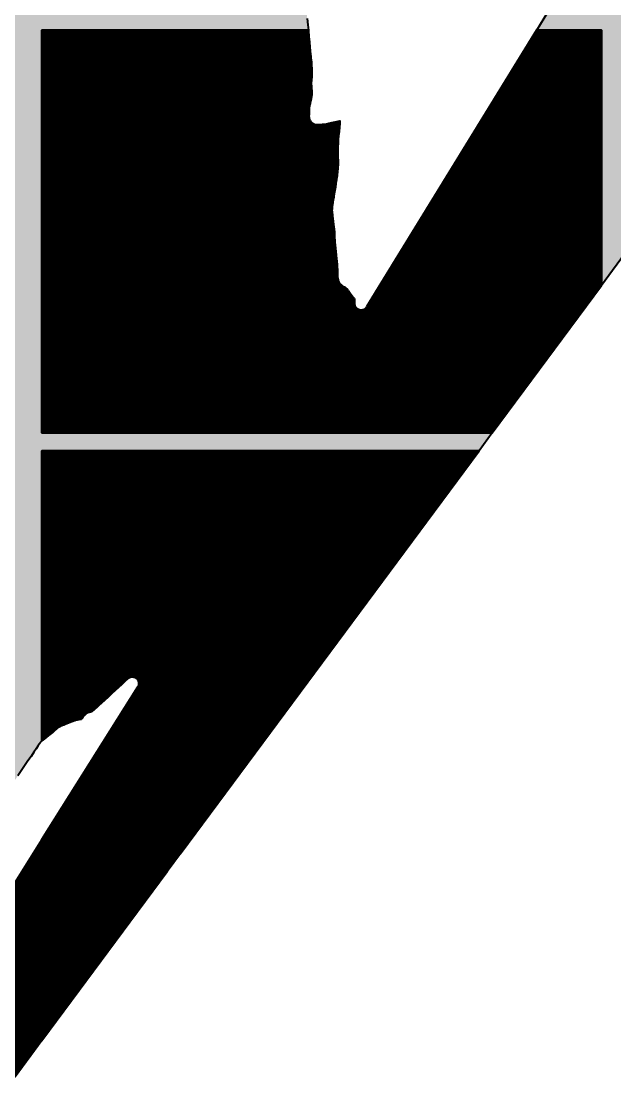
# Model space of a CAD drawing. Header units: metres. Extents: x 729569 to 733474, y 1423763 to 1426173.
# Drawn here: x 731656 to 731921.3, y 1424415.1 to 1424886.8 of the extents above; entities that cross this region are included whole.
import ezdxf

# ---------------------------------------------------------------- set-up
doc = ezdxf.new("R2010")
doc.units = ezdxf.units.M
for name, color, linetype in [('GREEN_AREA', 7, 'Continuous'), ('PARCEL_BORDER', 7, 'Continuous'), ('PARCEL_L', 7, 'Continuous'), ('PARCEL_S', 7, 'Continuous'), ('ROADS_MAIN', 7, 'Continuous')]:
    doc.layers.add(name, color=color, linetype=linetype)

msp = doc.modelspace()

# ---------------------------------------------------------------- hatches: boundary and pattern name
at = {"layer": 'GREEN_AREA', "true_color": 0x96c896}
h = msp.add_hatch(dxfattribs=at)
h.set_pattern_fill('SOLID')
h.paths.add_polyline_path([(731796.92, 1424816.12), (731796.8, 1424815.27), (731796.63, 1424814.14), (731796.42, 1424812.82), (731796.19, 1424811.36), (731795.94, 1424809.85), (731795.7, 1424808.37), (731795.48, 1424806.98), (731795.28, 1424805.75), (731795.12, 1424804.77), (731795.12, 1424804.76), (731795.01, 1424804.09), (731795, 1424804.06), (731794.96, 1424803.78), (731794.93, 1424803.46), (731794.92, 1424803.25), (731794.92, 1424803.07), (731794.93, 1424802.91), (731794.93, 1424802.8), (731794.92, 1424802.67), (731794.91, 1424802.47), (731794.91, 1424802.3), (731794.91, 1424802.06), (731794.93, 1424801.74), (731794.96, 1424801.43), (731794.97, 1424801.39), (731795.05, 1424800.71), (731795.06, 1424800.7), (731795.18, 1424799.73), (731795.33, 1424798.57), (731795.49, 1424797.32), (731795.65, 1424796.07), (731795.79, 1424794.94), (731795.89, 1424794.01), (731795.95, 1424793.41), (731795.99, 1424792.82), (731796.01, 1424792.28), (731796.01, 1424791.74), (731796.02, 1424791.18), (731796.02, 1424791.14), (731796.04, 1424790.53), (731796.04, 1424790.45), (731796.07, 1424789.76), (731796.08, 1424789.68), (731796.13, 1424789.07), (731796.13, 1424789.04), (731796.21, 1424788.08), (731796.21, 1424788.07), (731796.33, 1424786.85), (731796.33, 1424786.84), (731796.46, 1424785.42), (731796.61, 1424783.88), (731796.76, 1424782.31), (731796.9, 1424780.77), (731797.04, 1424779.36), (731797.15, 1424778.14), (731797.23, 1424777.2), (731797.27, 1424776.65), (731797.3, 1424775.96), (731797.32, 1424775.26), (731797.34, 1424774.56), (731797.35, 1424773.93), (731797.35, 1424773.89), (731797.36, 1424773.36), (731797.37, 1424773.24), (731797.39, 1424772.85), (731797.4, 1424772.78), (731797.44, 1424772.33), (731797.44, 1424772.3), (731797.48, 1424771.9), (731797.53, 1424771.62), (731797.6, 1424771.25), (731797.67, 1424770.96), (731797.77, 1424770.69), (731797.91, 1424770.36), (731798.03, 1424770.11), (731798.17, 1424769.86), (731798.34, 1424769.63), (731798.57, 1424769.35), (731798.77, 1424769.13), (731798.98, 1424768.93), (731799.27, 1424768.69), (731799.52, 1424768.5), (731799.78, 1424768.32), (731799.88, 1424768.26), (731800.05, 1424768.15), (731800.29, 1424768.02), (731800.45, 1424767.94), (731800.48, 1424767.93), (731800.73, 1424767.76), (731801.06, 1424767.52), (731801.38, 1424767.26), (731801.63, 1424767.04), (731801.8, 1424766.85), (731801.95, 1424766.67), (731802.12, 1424766.42), (731802.35, 1424766.08), (731802.38, 1424766.05), (731802.67, 1424765.64), (731802.73, 1424765.56), (731803.03, 1424765.15), (731803.05, 1424765.13), (731803.46, 1424764.59), (731803.92, 1424763.99), (731804.38, 1424763.38), (731804.76, 1424762.83), (731804.99, 1424762.45), (731805.01, 1424762.41), (731805.02, 1424762.34), (731805.04, 1424762.11), (731805.03, 1424761.72), (731805, 1424761.27), (731804.99, 1424761.16), (731804.98, 1424760.77), (731804.99, 1424760.48), (731805.03, 1424760.19), (731805.09, 1424759.9), (731805.18, 1424759.63), (731805.29, 1424759.36), (731805.43, 1424759.11), (731805.6, 1424758.87), (731805.79, 1424758.64), (731805.99, 1424758.44), (731806.22, 1424758.26), (731806.46, 1424758.1), (731806.72, 1424757.97), (731806.99, 1424757.86), (731807.27, 1424757.77), (731807.56, 1424757.72), (731807.85, 1424757.69), (731808.14, 1424757.69), (731808.43, 1424757.72), (731808.71, 1424757.78), (731808.99, 1424757.86), (731809.26, 1424757.97), (731809.51, 1424758.11), (731809.76, 1424758.27), (731809.98, 1424758.45), (731810.19, 1424758.65), (731810.38, 1424758.88), (731810.54, 1424759.12), (731886.5, 1424882.84), (731915.32, 1424882.84), (731915.32, 1424768.69), (731866.53, 1424702.84), (731865.32, 1424702.84), (731865.32, 1424742.84), (731865.32, 1424782.84), (731825.32, 1424782.84), (731825.32, 1424742.84), (731785.32, 1424742.84), (731785.32, 1424702.84), (731754.76, 1424702.84), (731754.76, 1424792.28), (731754.76, 1424881.72), (731665.32, 1424881.72), (731665.32, 1424882.84), (731784.34, 1424882.84), (731784.36, 1424882.55), (731784.61, 1424879.94), (731784.84, 1424877.5), (731785.05, 1424875.32), (731785.22, 1424873.47), (731785.36, 1424872.03), (731785.45, 1424871.1), (731785.47, 1424870.88), (731785.45, 1424870.81), (731785.43, 1424870.52), (731785.44, 1424870.22), (731785.47, 1424869.93), (731785.54, 1424869.64), (731785.63, 1424869.36), (731785.65, 1424869.32), (731785.65, 1424869.26), (731785.7, 1424868.6), (731785.76, 1424867.78), (731785.82, 1424866.87), (731785.87, 1424865.92), (731785.9, 1424865.01), (731785.92, 1424864.19), (731785.91, 1424863.37), (731785.88, 1424862.59), (731785.83, 1424861.83), (731785.77, 1424861.08), (731785.77, 1424861.07), (731785.71, 1424860.32), (731785.71, 1424860.26), (731785.67, 1424859.52), (731785.67, 1424859.42), (731785.66, 1424858.67), (731785.66, 1424858.53), (731785.68, 1424857.82), (731785.68, 1424857.68), (731785.73, 1424857.05), (731785.74, 1424856.96), (731785.8, 1424856.38), (731785.8, 1424856.37), (731785.86, 1424855.84), (731785.9, 1424855.37), (731785.91, 1424854.91), (731785.9, 1424854.41), (731785.84, 1424853.84), (731785.71, 1424853.02), (731785.53, 1424852.05), (731785.32, 1424851.04), (731785.11, 1424850.05), (731784.93, 1424849.17), (731784.92, 1424849.14), (731784.79, 1424848.46), (731784.77, 1424848.34), (731784.7, 1424847.92), (731784.67, 1424847.57), (731784.65, 1424847.05), (731784.65, 1424846.86), (731784.66, 1424846.36), (731784.67, 1424846.27), (731784.69, 1424845.87), (731784.7, 1424845.73), (731784.7, 1424845.69), (731784.69, 1424845.55), (731784.68, 1424845.42), (731784.68, 1424845.34), (731784.67, 1424845.16), (731784.67, 1424845.14), (731784.63, 1424844.69), (731784.62, 1424844.28), (731784.65, 1424843.81), (731784.68, 1424843.53), (731784.73, 1424843.25), (731784.82, 1424842.98), (731784.92, 1424842.72), (731785.09, 1424842.37), (731785.23, 1424842.1), (731785.39, 1424841.85), (731785.58, 1424841.62), (731785.79, 1424841.4), (731786.03, 1424841.21), (731786.28, 1424841.05), (731786.54, 1424840.91), (731786.84, 1424840.77), (731787.14, 1424840.65), (731787.46, 1424840.56), (731787.78, 1424840.51), (731788.24, 1424840.45), (731788.63, 1424840.44), (731789.2, 1424840.45), (731789.37, 1424840.46), (731789.99, 1424840.51), (731790.04, 1424840.51), (731790.66, 1424840.57), (731790.83, 1424840.59), (731791.35, 1424840.67), (731791.46, 1424840.68), (731792.34, 1424840.85), (731792.38, 1424840.86), (731793.53, 1424841.09), (731793.55, 1424841.09), (731794.87, 1424841.36), (731794.89, 1424841.37), (731796.29, 1424841.66), (731796.29, 1424841.67), (731797.67, 1424841.96), (731797.68, 1424841.96), (731798.46, 1424842.13), (731798.36, 1424841.08), (731798.36, 1424841.08), (731798.21, 1424839.36), (731798.21, 1424839.35), (731798.05, 1424837.51), (731798.04, 1424837.51), (731797.89, 1424835.65), (731797.89, 1424835.64), (731797.74, 1424833.85), (731797.74, 1424833.84), (731797.62, 1424832.22), (731797.62, 1424832.19), (731797.53, 1424830.84), (731797.52, 1424830.78), (731797.47, 1424829.77), (731797.47, 1424829.67), (731797.46, 1424828.62), (731797.46, 1424828.53), (731797.47, 1424827.57), (731797.47, 1424827.5), (731797.51, 1424826.59), (731797.51, 1424826.55), (731797.56, 1424825.69), (731797.6, 1424824.86), (731797.63, 1424824.06), (731797.64, 1424823.25), (731797.62, 1424822.4), (731797.57, 1424821.54), (731797.51, 1424820.76), (731797.44, 1424820.05), (731797.36, 1424819.35), (731797.27, 1424818.64), (731797.16, 1424817.88), (731797.04, 1424817.05), (731797.04, 1424817.04), (731796.92, 1424816.12)])
h.paths.add_polyline_path([(731905.32, 1424782.84), (731905.32, 1424822.84), (731865.32, 1424822.84), (731865.32, 1424782.84), (731905.32, 1424782.84)])
h = msp.add_hatch(dxfattribs=at)
h.set_pattern_fill('SOLID')
h.paths.add_polyline_path([(731684.44, 1424576.91), (731684.24, 1424576.72), (731684.07, 1424576.51), (731683.76, 1424576.09), (731683.68, 1424575.98), (731683.38, 1424575.53), (731683.13, 1424575.18), (731682.98, 1424575.02), (731682.93, 1424574.98), (731682.89, 1424574.96), (731682.72, 1424574.91), (731682.34, 1424574.84), (731681.77, 1424574.76), (731681.67, 1424574.75), (731681.01, 1424574.63), (731680.75, 1424574.58), (731680.05, 1424574.39), (731679.82, 1424574.32), (731679.14, 1424574.08), (731679.07, 1424574.05), (731678.18, 1424573.71), (731678.14, 1424573.7), (731677.12, 1424573.29), (731677.1, 1424573.28), (731676.04, 1424572.85), (731676.02, 1424572.84), (731675.02, 1424572.42), (731675, 1424572.41), (731674.13, 1424572.04), (731674.1, 1424572.03), (731673.46, 1424571.75), (731673.37, 1424571.7), (731673.05, 1424571.55), (731672.69, 1424571.34), (731672.46, 1424571.19), (731672.22, 1424571.01), (731672.03, 1424570.86), (731671.91, 1424570.75), (731671.74, 1424570.59), (731671.54, 1424570.42), (731671.3, 1424570.2), (731671.27, 1424570.17), (731670.95, 1424569.87), (731670.58, 1424569.52), (731670.19, 1424569.17), (731669.8, 1424568.83), (731669.43, 1424568.53), (731668.83, 1424568.04), (731668.08, 1424567.44), (731667.27, 1424566.8), (731666.49, 1424566.18), (731666.49, 1424566.17), (731665.82, 1424565.64), (731665.8, 1424565.63), (731665.32, 1424565.24), (731665.32, 1424565.24), (731665.32, 1424594.84), (731705.32, 1424594.84), (731745.32, 1424594.84), (731785.32, 1424594.84), (731785.32, 1424634.84), (731785.32, 1424674.84), (731745.32, 1424674.84), (731705.32, 1424674.84), (731665.32, 1424674.84), (731665.32, 1424694.84), (731860.6, 1424694.84), (731727.24, 1424514.84), (731665.32, 1424514.84), (731665.32, 1424521.02), (731708.19, 1424589.22), (731708.34, 1424589.48), (731708.46, 1424589.75), (731708.55, 1424590.03), (731708.61, 1424590.32), (731708.65, 1424590.62), (731708.65, 1424590.92), (731708.63, 1424591.21), (731708.57, 1424591.51), (731708.49, 1424591.79), (731708.38, 1424592.07), (731708.24, 1424592.33), (731708.08, 1424592.58), (731707.89, 1424592.81), (731707.68, 1424593.02), (731707.46, 1424593.21), (731707.21, 1424593.38), (731706.95, 1424593.52), (731706.67, 1424593.64), (731706.39, 1424593.72), (731706.1, 1424593.78), (731705.8, 1424593.81), (731705.5, 1424593.81), (731705.21, 1424593.78), (731704.92, 1424593.72), (731704.63, 1424593.64), (731704.36, 1424593.52), (731704.1, 1424593.38), (731703.85, 1424593.21), (731703.62, 1424593.02), (731703.52, 1424592.93), (731703.28, 1424592.71), (731702.82, 1424592.28), (731702.04, 1424591.57), (731700.86, 1424590.47), (731699.49, 1424589.21), (731697.99, 1424587.82), (731696.42, 1424586.38), (731694.85, 1424584.93), (731693.33, 1424583.53), (731691.92, 1424582.23), (731690.68, 1424581.1), (731689.68, 1424580.18), (731688.98, 1424579.55), (731688.67, 1424579.28), (731688.29, 1424578.97), (731687.95, 1424578.69), (731687.68, 1424578.49), (731687.48, 1424578.36), (731687.38, 1424578.3), (731687.31, 1424578.29), (731687.01, 1424578.24), (731686.74, 1424578.18), (731686.38, 1424578.08), (731686.09, 1424577.99), (731685.82, 1424577.87), (731685.45, 1424577.69), (731685.2, 1424577.55), (731684.96, 1424577.38), (731684.74, 1424577.2), (731684.44, 1424576.91)])
h = msp.add_hatch(dxfattribs=at)
h.set_pattern_fill('SOLID')
h.paths.add_polyline_path([(731665.32, 1424431.26), (731665.32, 1424506.84), (731721.31, 1424506.84), (731665.32, 1424431.26)])
at = {"layer": 'PARCEL_L', "true_color": 0xffffc8}
h = msp.add_hatch(dxfattribs=at)
h.set_pattern_fill('SOLID')
h.paths.add_polyline_path([(731754.76, 1424792.28), (731754.76, 1424881.72), (731665.32, 1424881.72), (731665.32, 1424792.28), (731754.76, 1424792.28)])
h = msp.add_hatch(dxfattribs=at)
h.set_pattern_fill('SOLID')
h.paths.add_polyline_path([(731754.76, 1424702.84), (731754.76, 1424792.28), (731665.32, 1424792.28), (731665.32, 1424702.84), (731754.76, 1424702.84)])
at = {"layer": 'PARCEL_S', "true_color": 0xffc8c8}
h = msp.add_hatch(dxfattribs=at)
h.set_pattern_fill('SOLID')
h.paths.add_polyline_path([(731905.32, 1424782.84), (731905.32, 1424822.84), (731865.32, 1424822.84), (731865.32, 1424782.84), (731905.32, 1424782.84)])
h = msp.add_hatch(dxfattribs=at)
h.set_pattern_fill('SOLID')
h.paths.add_polyline_path([(731865.32, 1424742.84), (731865.32, 1424782.84), (731825.32, 1424782.84), (731825.32, 1424742.84), (731865.32, 1424742.84)])
h = msp.add_hatch(dxfattribs=at)
h.set_pattern_fill('SOLID')
h.paths.add_polyline_path([(731825.32, 1424702.84), (731825.32, 1424742.84), (731785.32, 1424742.84), (731785.32, 1424702.84), (731825.32, 1424702.84)])
h = msp.add_hatch(dxfattribs=at)
h.set_pattern_fill('SOLID')
h.paths.add_polyline_path([(731865.32, 1424702.84), (731865.32, 1424742.84), (731825.32, 1424742.84), (731825.32, 1424702.84), (731865.32, 1424702.84)])
h = msp.add_hatch(dxfattribs=at)
h.set_pattern_fill('SOLID')
h.paths.add_polyline_path([(731705.32, 1424634.84), (731705.32, 1424674.84), (731665.32, 1424674.84), (731665.32, 1424634.84), (731705.32, 1424634.84)])
h = msp.add_hatch(dxfattribs=at)
h.set_pattern_fill('SOLID')
h.paths.add_polyline_path([(731745.32, 1424634.84), (731745.32, 1424674.84), (731705.32, 1424674.84), (731705.32, 1424634.84), (731745.32, 1424634.84)])
h = msp.add_hatch(dxfattribs=at)
h.set_pattern_fill('SOLID')
h.paths.add_polyline_path([(731785.32, 1424634.84), (731785.32, 1424674.84), (731745.32, 1424674.84), (731745.32, 1424634.84), (731785.32, 1424634.84)])
h = msp.add_hatch(dxfattribs=at)
h.set_pattern_fill('SOLID')
h.paths.add_polyline_path([(731705.32, 1424594.84), (731705.32, 1424634.84), (731665.32, 1424634.84), (731665.32, 1424594.84), (731705.32, 1424594.84)])
h = msp.add_hatch(dxfattribs=at)
h.set_pattern_fill('SOLID')
h.paths.add_polyline_path([(731745.32, 1424594.84), (731745.32, 1424634.84), (731705.32, 1424634.84), (731705.32, 1424594.84), (731745.32, 1424594.84)])
h = msp.add_hatch(dxfattribs=at)
h.set_pattern_fill('SOLID')
h.paths.add_polyline_path([(731785.32, 1424594.84), (731785.32, 1424634.84), (731745.32, 1424634.84), (731745.32, 1424594.84), (731785.32, 1424594.84)])
at = {"layer": 'ROADS_MAIN', "true_color": 0x999999}
h = msp.add_hatch(dxfattribs=at)
h.set_pattern_fill('SOLID')
h.paths.add_polyline_path([(731162.77, 1425030.65), (731161.6, 1425043.29), (731222.91, 1425070.84), (731159.06, 1425070.84), (731158.8, 1425073.69), (731159.32, 1425078.84), (731240.71, 1425078.84), (731391.32, 1425146.52), (731391.32, 1425258.84), (731177.48, 1425258.84), (731178.29, 1425266.84), (731391.32, 1425266.84), (731391.32, 1425446.84), (731202.5, 1425446.84), (731203.59, 1425454.84), (731391.32, 1425454.84), (731391.32, 1425634.84), (731249.24, 1425634.84), (731251.87, 1425642.84), (731391.32, 1425642.84), (731391.32, 1425671.54), (731391.48, 1425671.52), (731391.76, 1425671.48), (731391.82, 1425671.46), (731392, 1425671.24), (731392.43, 1425670.62), (731392.45, 1425670.59), (731392.99, 1425669.85), (731393.13, 1425669.67), (731393.72, 1425668.96), (731394.03, 1425668.65), (731394.71, 1425668.04), (731394.98, 1425667.83), (731395.28, 1425667.64), (731396.06, 1425667.23), (731396.38, 1425667.08), (731396.71, 1425666.97), (731397.44, 1425666.77), (731397.69, 1425666.72), (731397.95, 1425666.69), (731398.67, 1425666.62), (731399.1, 1425666.62), (731399.83, 1425666.66), (731400.14, 1425666.69), (731400.89, 1425666.81), (731401.08, 1425666.84), (731401.86, 1425667.02), (731401.94, 1425667.04), (731402.74, 1425667.24), (731403.32, 1425667.38), (731403.32, 1425642.84), (731498.65, 1425642.84), (731498.65, 1425642.82), (731498.73, 1425642.32), (731498.85, 1425641.84), (731499.02, 1425641.36), (731499.23, 1425640.91), (731499.49, 1425640.48), (731499.8, 1425640.08), (731500.14, 1425639.71), (731500.51, 1425639.38), (731500.92, 1425639.09), (731507.51, 1425634.84), (731403.32, 1425634.84), (731403.32, 1425454.84), (731653.32, 1425454.84), (731653.32, 1425540.98), (731653.42, 1425540.95), (731653.91, 1425540.83), (731654.41, 1425540.77), (731654.91, 1425540.76), (731665.32, 1425541.07), (731665.32, 1425454.84), (731779.89, 1425454.84), (731787.48, 1425446.84), (731665.32, 1425446.84), (731665.32, 1425269.66), (731883.06, 1425367.51), (731894.12, 1425359.63), (731894.38, 1425359.44), (731688.32, 1425266.84), (731877.45, 1425266.84), (731877.45, 1425266.84), (731877.45, 1425266.77), (731877.48, 1425266.35), (731877.51, 1425266.15), (731877.57, 1425265.88), (731877.68, 1425265.44), (731877.72, 1425265.29), (731877.98, 1425264.48), (731878.01, 1425264.39), (731878.46, 1425263.08), (731878.48, 1425263.03), (731879.04, 1425261.51), (731879.05, 1425261.48), (731879.66, 1425259.87), (731879.67, 1425259.84), (731880.07, 1425258.84), (731670.52, 1425258.84), (731665.32, 1425256.5), (731665.32, 1425078.84), (731915.32, 1425078.84), (731915.32, 1425258.84), (731890.16, 1425258.84), (731890.43, 1425259.62), (731890.43, 1425259.62), (731890.76, 1425260.6), (731890.77, 1425260.6), (731891.02, 1425261.35), (731891.02, 1425261.36), (731891.15, 1425261.74), (731891.28, 1425262.1), (731891.41, 1425262.47), (731891.44, 1425262.56), (731891.53, 1425262.85), (731891.6, 1425263.1), (731891.64, 1425263.35), (731891.67, 1425263.51), (731891.69, 1425263.81), (731891.69, 1425264.1), (731891.66, 1425264.4), (731891.59, 1425264.69), (731891.5, 1425264.97), (731891.39, 1425265.24), (731891.24, 1425265.5), (731891.08, 1425265.74), (731890.88, 1425265.97), (731890.81, 1425266.04), (731890.79, 1425266.07), (731890.61, 1425266.31), (731890.41, 1425266.53), (731890.28, 1425266.67), (731890.1, 1425266.83), (731890.09, 1425266.84), (731915.32, 1425266.84), (731915.32, 1425344.51), (731927.32, 1425335.96), (731927.32, 1425266.84), (732011.07, 1425266.84), (732011.1, 1425266.81), (732019.67, 1425258.84), (731927.32, 1425258.84), (731927.32, 1425078.84), (732077.84, 1425078.84), (732077.96, 1425078.66), (732077.98, 1425078.63), (732078.53, 1425077.89), (732078.58, 1425077.82), (732078.97, 1425077.33), (732079.11, 1425077.16), (732079.56, 1425076.66), (732079.67, 1425076.55), (732080.12, 1425076.1), (732080.17, 1425076.05), (732080.58, 1425075.66), (732080.89, 1425075.36), (732081.1, 1425075.12), (732081.3, 1425074.89), (732081.47, 1425074.68), (732081.57, 1425074.54), (732081.66, 1425074.4), (732081.74, 1425074.25), (732081.81, 1425074.08), (732082.01, 1425073.54), (732082.3, 1425072.74), (732082.63, 1425071.75), (732082.94, 1425070.84), (731927.32, 1425070.84), (731927.32, 1425011.38), (731927.27, 1425011.37), (731926.99, 1425011.28), (731926.72, 1425011.16), (731926.46, 1425011.02), (731926.22, 1425010.85), (731926, 1425010.66), (731925.8, 1425010.45), (731925.61, 1425010.22), (731925.45, 1425009.98), (731925.32, 1425009.72), (731925.21, 1425009.45), (731925.13, 1425009.16), (731925.07, 1425008.88), (731925.05, 1425008.58), (731922.51, 1424943.38), (731922.51, 1424943.08), (731922.54, 1424942.79), (731922.6, 1424942.5), (731922.69, 1424942.21), (731922.81, 1424941.94), (731922.96, 1424941.68), (731923.13, 1424941.44), (731923.32, 1424941.21), (731923.53, 1424941), (731923.77, 1424940.82), (731924.02, 1424940.66), (731924.28, 1424940.52), (731924.56, 1424940.42), (731924.85, 1424940.34), (731925.14, 1424940.29), (731925.44, 1424940.27), (731925.73, 1424940.27), (731926.03, 1424940.31), (731926.32, 1424940.38), (731926.6, 1424940.47), (731926.87, 1424940.59), (731927.13, 1424940.74), (731927.32, 1424940.88), (731927.32, 1424890.84), (732005.82, 1424890.84), (731999.89, 1424882.84), (731927.32, 1424882.84), (731927.32, 1424784.89), (731915.32, 1424768.69), (731915.32, 1424882.84), (731886.5, 1424882.84), (731891.41, 1424890.84), (731915.32, 1424890.84), (731915.32, 1425070.84), (731665.32, 1425070.84), (731665.32, 1424890.84), (731783.57, 1424890.84), (731783.59, 1424890.59), (731783.85, 1424887.96), (731784.11, 1424885.25), (731784.34, 1424882.84), (731665.32, 1424882.84), (731665.32, 1424702.84), (731866.53, 1424702.84), (731860.6, 1424694.84), (731665.32, 1424694.84), (731665.32, 1424565.24), (731665.26, 1424565.19), (731665.05, 1424565.01), (731664.8, 1424564.77), (731664.57, 1424564.49), (731664.48, 1424564.36), (731664.26, 1424564.01), (731664.21, 1424563.92), (731664.2, 1424563.91), (731664.07, 1424563.7), (731663.53, 1424562.91), (731662.72, 1424561.7), (731661.66, 1424560.14), (731660.42, 1424558.3), (731659.03, 1424556.25), (731657.56, 1424554.06), (731656.03, 1424551.8), (731654.51, 1424549.55), (731653.32, 1424547.79), (731653.32, 1424694.84), (731535.69, 1424694.84), (731535.58, 1424695.06), (731535.44, 1424695.31), (731535.39, 1424695.38), (731535.21, 1424695.63), (731535.01, 1424695.86), (731534.78, 1424696.07), (731534.54, 1424696.25), (731534.28, 1424696.41), (731534.25, 1424696.42), (731533.97, 1424696.55), (731533.68, 1424696.65), (731533.38, 1424696.72), (731533.07, 1424696.76), (731532.77, 1424696.77), (731532.46, 1424696.75), (731532.44, 1424696.75), (731532.15, 1424696.69), (731531.86, 1424696.62), (731531.59, 1424696.51), (731531.33, 1424696.38), (731531.08, 1424696.22), (731530.99, 1424696.16), (731530.75, 1424695.97), (731530.53, 1424695.76), (731530.34, 1424695.55), (731530.17, 1424695.35), (731529.8, 1424694.88), (731529.77, 1424694.84), (731403.32, 1424694.84), (731403.32, 1424672.57), (731402.57, 1424672.94), (731401.83, 1424673.3), (731401.34, 1424673.54), (731400.83, 1424673.79), (731400.82, 1424673.8), (731400.31, 1424674.05), (731400.3, 1424674.05), (731400.16, 1424674.22), (731399.95, 1424674.43), (731399.72, 1424674.62), (731399.48, 1424674.78), (731399.21, 1424674.92), (731398.94, 1424675.03), (731398.75, 1424675.1), (731398.52, 1424675.17), (731398.06, 1424675.29), (731398.02, 1424675.3), (731397.36, 1424675.47), (731397.35, 1424675.47), (731396.55, 1424675.67), (731395.68, 1424675.89), (731394.82, 1424676.12), (731394.02, 1424676.35), (731393.24, 1424676.59), (731392.39, 1424676.87), (731391.55, 1424677.16), (731391.32, 1424677.23), (731391.32, 1424694.84), (731376.22, 1424694.84), (731376.31, 1424695.24), (731376.33, 1424695.38), (731376.46, 1424696.17), (731376.49, 1424696.45), (731376.56, 1424697.35), (731376.56, 1424697.58), (731376.56, 1424698.5), (731376.55, 1424698.65), (731376.5, 1424699.56), (731376.49, 1424699.66), (731376.42, 1424700.49), (731376.42, 1424700.54), (731376.34, 1424701.26), (731376.3, 1424701.68), (731376.35, 1424701.84), (731376.41, 1424702.08), (731376.49, 1424702.43), (731376.54, 1424702.71), (731376.55, 1424702.84), (731391.32, 1424702.84), (731391.32, 1424743.28), (731403.32, 1424742.02), (731403.32, 1424702.84), (731541.65, 1424702.84), (731541.75, 1424701.98), (731541.78, 1424701.76), (731541.94, 1424700.86), (731542.03, 1424700.5), (731542.17, 1424700.05), (731542.28, 1424699.76), (731542.42, 1424699.48), (731542.53, 1424699.3), (731542.67, 1424699.07), (731542.84, 1424698.85), (731543.02, 1424698.65), (731543.07, 1424698.6), (731543.28, 1424698.41), (731543.51, 1424698.24), (731543.62, 1424698.17), (731543.98, 1424697.96), (731544.22, 1424697.84), (731544.5, 1424697.72), (731544.8, 1424697.63), (731545.2, 1424697.53), (731545.53, 1424697.47), (731545.86, 1424697.44), (731546.47, 1424697.42), (731546.76, 1424697.43), (731547.06, 1424697.47), (731547.92, 1424697.62), (731548.34, 1424697.72), (731549.29, 1424698.03), (731549.56, 1424698.13), (731550.55, 1424698.56), (731550.74, 1424698.65), (731551.75, 1424699.17), (731551.9, 1424699.26), (731552.88, 1424699.84), (731553, 1424699.92), (731553.92, 1424700.52), (731554.2, 1424700.74), (731554.97, 1424701.39), (731555.21, 1424701.62), (731556.09, 1424702.54), (731556.2, 1424702.68), (731556.34, 1424702.84), (731653.32, 1424702.84), (731653.32, 1424882.84), (731403.32, 1424882.84), (731403.32, 1424790.32), (731402.95, 1424790.77), (731402.84, 1424790.88), (731402.39, 1424791.39), (731402.28, 1424791.51), (731401.78, 1424792.03), (731401.67, 1424792.14), (731401.13, 1424792.67), (731400.95, 1424792.84), (731400.47, 1424793.26), (731400.35, 1424793.37), (731399.69, 1424793.92), (731399.62, 1424793.98), (731398.83, 1424794.62), (731398.79, 1424794.65), (731397.91, 1424795.34), (731397.88, 1424795.36), (731396.97, 1424796.07), (731396.95, 1424796.09), (731396.06, 1424796.77), (731396.05, 1424796.79), (731395.23, 1424797.41), (731395.21, 1424797.42), (731394.52, 1424797.95), (731394.5, 1424797.96), (731393.98, 1424798.36), (731393.96, 1424798.37), (731393.31, 1424798.85), (731393.29, 1424798.87), (731392.64, 1424799.36), (731392.61, 1424799.38), (731391.98, 1424799.84), (731391.93, 1424799.87), (731391.37, 1424800.27), (731391.32, 1424800.3), (731391.32, 1424882.84), (731314.05, 1424882.84), (731313.81, 1424883.2), (731313.79, 1424883.22), (731312.59, 1424884.94), (731312.57, 1424884.96), (731311.35, 1424886.69), (731311.34, 1424886.71), (731310.15, 1424888.39), (731310.14, 1424888.4), (731309.03, 1424889.95), (731309.03, 1424889.96), (731308.4, 1424890.84), (731391.32, 1424890.84), (731391.32, 1425070.84), (731252.18, 1425070.84), (731162.77, 1425030.65)])
h.paths.add_polyline_path([(731403.32, 1424890.84), (731653.32, 1424890.84), (731653.32, 1425070.84), (731403.32, 1425070.84), (731403.32, 1424890.84)])
h.paths.add_polyline_path([(731391.32, 1425078.84), (731391.32, 1425133.37), (731269.98, 1425078.84), (731391.32, 1425078.84)])
h.paths.add_polyline_path([(731403.32, 1425266.84), (731653.32, 1425266.84), (731653.32, 1425446.84), (731474.97, 1425446.84), (731474.96, 1425446.86), (731474.76, 1425447.22), (731474.65, 1425447.45), (731474.59, 1425447.64), (731474.47, 1425448.07), (731474.45, 1425448.12), (731474.26, 1425448.73), (731474.2, 1425448.91), (731473.98, 1425449.49), (731473.84, 1425449.82), (731473.63, 1425450.21), (731473.5, 1425450.45), (731473.34, 1425450.67), (731473.17, 1425450.88), (731472.94, 1425451.15), (731472.68, 1425451.38), (731472.56, 1425451.48), (731472.31, 1425451.66), (731472.04, 1425451.81), (731471.98, 1425451.84), (731471.74, 1425451.95), (731471.49, 1425452.04), (731471.41, 1425452.06), (731471.08, 1425452.14), (731470.73, 1425452.18), (731470.55, 1425452.19), (731470.3, 1425452.2), (731470.06, 1425452.19), (731469.81, 1425452.15), (731469.49, 1425452.09), (731469.22, 1425452.03), (731468.95, 1425451.94), (731468.49, 1425451.76), (731468.15, 1425451.6), (731467.59, 1425451.3), (731467.4, 1425451.19), (731466.97, 1425450.91), (731466.94, 1425450.89), (731466.92, 1425450.88), (731466.66, 1425450.72), (731466.41, 1425450.53), (731466.19, 1425450.32), (731465.99, 1425450.09), (731465.81, 1425449.83), (731465.66, 1425449.56), (731465.58, 1425449.4), (731465.57, 1425449.37), (731465.38, 1425448.97), (731465.37, 1425448.95), (731465.12, 1425448.42), (731465.11, 1425448.38), (731464.9, 1425447.93), (731464.77, 1425447.67), (731464.55, 1425447.31), (731464.5, 1425447.21), (731464.3, 1425446.84), (731456.6, 1425446.84), (731456.56, 1425446.89), (731456.36, 1425447.09), (731456.15, 1425447.27), (731456.09, 1425447.32), (731455.81, 1425447.51), (731455.5, 1425447.67), (731455.36, 1425447.73), (731455.1, 1425447.84), (731454.84, 1425447.92), (731454.56, 1425447.97), (731454.29, 1425448.02), (731453.93, 1425448.05), (731453.57, 1425448.04), (731453.11, 1425448), (731452.84, 1425447.96), (731452.58, 1425447.9), (731451.9, 1425447.72), (731451.52, 1425447.59), (731450.78, 1425447.27), (731450.47, 1425447.12), (731449.97, 1425446.84), (731403.32, 1425446.84), (731403.32, 1425266.84)])
h.paths.add_polyline_path([(731624.69, 1425238.68), (731623.81, 1425239.53), (731623.77, 1425239.56), (731623.04, 1425240.25), (731622.96, 1425240.32), (731622.45, 1425240.76), (731622.35, 1425240.85), (731621.82, 1425241.27), (731621.79, 1425241.29), (731621.32, 1425241.65), (731621.23, 1425241.72), (731620.78, 1425242.04), (731620.64, 1425242.13), (731620.18, 1425242.43), (731620.01, 1425242.53), (731619.49, 1425242.81), (731619.33, 1425242.89), (731618.73, 1425243.17), (731618.68, 1425243.19), (731618.11, 1425243.45), (731618.1, 1425243.45), (731617.51, 1425243.71), (731617.41, 1425243.75), (731616.8, 1425243.99), (731616.62, 1425244.06), (731615.98, 1425244.27), (731615.7, 1425244.34), (731615.05, 1425244.48), (731614.67, 1425244.54), (731613.99, 1425244.6), (731613.77, 1425244.61), (731613.54, 1425244.61), (731612.83, 1425244.56), (731612.59, 1425244.54), (731612.34, 1425244.49), (731612.1, 1425244.42), (731611.39, 1425244.19), (731611.18, 1425244.12), (731610.97, 1425244.02), (731610.01, 1425243.54), (731609.84, 1425243.45), (731608.71, 1425242.79), (731608.63, 1425242.74), (731607.42, 1425241.98), (731607.37, 1425241.95), (731606.17, 1425241.16), (731606.15, 1425241.14), (731605.03, 1425240.39), (731604.24, 1425239.86), (731604.04, 1425239.89), (731603.74, 1425239.91), (731603.43, 1425239.9), (731603.38, 1425239.9), (731603.3, 1425239.89), (731603.17, 1425239.88), (731603.08, 1425239.87), (731602.79, 1425239.83), (731602.68, 1425239.82), (731602.18, 1425239.73), (731602.01, 1425239.7), (731601.29, 1425239.54), (731601.03, 1425239.47), (731600.32, 1425239.24), (731599.91, 1425239.07), (731599.44, 1425238.84), (731599.16, 1425238.68), (731598.9, 1425238.49), (731598.64, 1425238.29), (731598.44, 1425238.11), (731598.26, 1425237.93), (731598.09, 1425237.72), (731597.98, 1425237.57), (731597.8, 1425237.29), (731597.65, 1425237), (731597.61, 1425236.91), (731597.51, 1425236.67), (731597.44, 1425236.41), (731597.42, 1425236.33), (731597.36, 1425235.99), (731597.34, 1425235.64), (731597.34, 1425235.47), (731597.35, 1425235.22), (731597.38, 1425234.97), (731597.43, 1425234.72), (731597.51, 1425234.41), (731597.59, 1425234.13), (731597.7, 1425233.87), (731597.93, 1425233.38), (731598.11, 1425233.06), (731598.53, 1425232.39), (731598.65, 1425232.21), (731599.16, 1425231.53), (731599.23, 1425231.44), (731599.73, 1425230.81), (731599.76, 1425230.77), (731600.17, 1425230.28), (731600.36, 1425230.04), (731600.55, 1425229.76), (731600.55, 1425229.76), (731600.78, 1425229.43), (731600.96, 1425229.2), (731601.2, 1425228.91), (731601.37, 1425228.72), (731601.55, 1425228.56), (731601.88, 1425228.28), (731602.12, 1425228.1), (731403.32, 1425138.76), (731403.32, 1425078.84), (731653.32, 1425078.84), (731653.32, 1425251.11), (731625, 1425238.38), (731624.7, 1425238.67), (731624.69, 1425238.68)])
h.paths.add_polyline_path([(731641.24, 1425258.84), (731403.32, 1425258.84), (731403.32, 1425151.92), (731641.24, 1425258.84)])
h = msp.add_hatch(dxfattribs=at)
h.set_pattern_fill('SOLID')
h.paths.add_polyline_path([(731665.32, 1424514.84), (731727.24, 1424514.84), (731721.31, 1424506.84), (731665.32, 1424506.84), (731665.32, 1424431.26), (731653.32, 1424415.07), (731653.32, 1424501.93), (731665.32, 1424521.02), (731665.32, 1424514.84)])

# ---------------------------------------------------------------- linework, layer by layer
at = {"layer": 'PARCEL_BORDER', "lineweight": 40, "true_color": 0x323232}
for points in [[(731927.32, 1424784.89), (731915.32, 1424768.69), (731915.32, 1424882.84), (731886.5, 1424882.84), (731891.41, 1424890.84)], [(731783.85, 1424887.96), (731784.11, 1424885.25), (731784.34, 1424882.84), (731665.32, 1424882.84), (731665.32, 1424702.84), (731866.53, 1424702.84), (731860.6, 1424694.84), (731665.32, 1424694.84), (731665.32, 1424565.24), (731665.26, 1424565.19), (731665.05, 1424565.01), (731664.8, 1424564.77), (731664.57, 1424564.49), (731664.48, 1424564.36), (731664.26, 1424564.01), (731664.21, 1424563.92), (731664.2, 1424563.91), (731664.07, 1424563.7), (731663.53, 1424562.91), (731662.72, 1424561.7), (731661.66, 1424560.14), (731660.42, 1424558.3), (731659.03, 1424556.25), (731657.56, 1424554.06), (731656.03, 1424551.8), (731654.51, 1424549.55)]]:
    msp.add_lwpolyline(points, dxfattribs=at)
at = {"layer": 'PARCEL_BORDER', "lineweight": 50, "true_color": 0x326432}
for points in [[(731796.92, 1424816.12), (731796.8, 1424815.27), (731796.63, 1424814.14), (731796.42, 1424812.82), (731796.19, 1424811.36), (731795.94, 1424809.85), (731795.7, 1424808.37), (731795.48, 1424806.98), (731795.28, 1424805.75), (731795.12, 1424804.77), (731795.12, 1424804.76), (731795.01, 1424804.09), (731795, 1424804.06), (731794.96, 1424803.78), (731794.93, 1424803.46), (731794.92, 1424803.25), (731794.92, 1424803.07), (731794.93, 1424802.91), (731794.93, 1424802.8), (731794.92, 1424802.67), (731794.91, 1424802.47), (731794.91, 1424802.3), (731794.91, 1424802.06), (731794.93, 1424801.74), (731794.96, 1424801.43), (731794.97, 1424801.39), (731795.05, 1424800.71), (731795.06, 1424800.7), (731795.18, 1424799.73), (731795.33, 1424798.57), (731795.49, 1424797.32), (731795.65, 1424796.07), (731795.79, 1424794.94), (731795.89, 1424794.01), (731795.95, 1424793.41), (731795.99, 1424792.82), (731796.01, 1424792.28), (731796.01, 1424791.74), (731796.02, 1424791.18), (731796.02, 1424791.14), (731796.04, 1424790.53), (731796.04, 1424790.45), (731796.07, 1424789.76), (731796.08, 1424789.68), (731796.13, 1424789.07), (731796.13, 1424789.04), (731796.21, 1424788.08), (731796.21, 1424788.07), (731796.33, 1424786.85), (731796.33, 1424786.84), (731796.46, 1424785.42), (731796.61, 1424783.88), (731796.76, 1424782.31), (731796.9, 1424780.77), (731797.04, 1424779.36), (731797.15, 1424778.14), (731797.23, 1424777.2), (731797.27, 1424776.65), (731797.3, 1424775.96), (731797.32, 1424775.26), (731797.34, 1424774.56), (731797.35, 1424773.93), (731797.35, 1424773.89), (731797.36, 1424773.36), (731797.37, 1424773.24), (731797.39, 1424772.85), (731797.4, 1424772.78), (731797.44, 1424772.33), (731797.44, 1424772.3), (731797.48, 1424771.9), (731797.53, 1424771.62), (731797.6, 1424771.25), (731797.67, 1424770.96), (731797.77, 1424770.69), (731797.91, 1424770.36), (731798.03, 1424770.11), (731798.17, 1424769.86), (731798.34, 1424769.63), (731798.57, 1424769.35), (731798.77, 1424769.13), (731798.98, 1424768.93), (731799.27, 1424768.69), (731799.52, 1424768.5), (731799.78, 1424768.32), (731799.88, 1424768.26), (731800.05, 1424768.15), (731800.29, 1424768.02), (731800.45, 1424767.94), (731800.48, 1424767.93), (731800.73, 1424767.76), (731801.06, 1424767.52), (731801.38, 1424767.26), (731801.63, 1424767.04), (731801.8, 1424766.85), (731801.95, 1424766.67), (731802.12, 1424766.42), (731802.35, 1424766.08), (731802.38, 1424766.05), (731802.67, 1424765.64), (731802.73, 1424765.56), (731803.03, 1424765.15), (731803.05, 1424765.13), (731803.46, 1424764.59), (731803.92, 1424763.99), (731804.38, 1424763.38), (731804.76, 1424762.83), (731804.99, 1424762.45), (731805.01, 1424762.41), (731805.02, 1424762.34), (731805.04, 1424762.11), (731805.03, 1424761.72), (731805, 1424761.27), (731804.99, 1424761.16), (731804.98, 1424760.77), (731804.99, 1424760.48), (731805.03, 1424760.19), (731805.09, 1424759.9), (731805.18, 1424759.63), (731805.29, 1424759.36), (731805.43, 1424759.11), (731805.6, 1424758.87), (731805.79, 1424758.64), (731805.99, 1424758.44), (731806.22, 1424758.26), (731806.46, 1424758.1), (731806.72, 1424757.97), (731806.99, 1424757.86), (731807.27, 1424757.77), (731807.56, 1424757.72), (731807.85, 1424757.69), (731808.14, 1424757.69), (731808.43, 1424757.72), (731808.71, 1424757.78), (731808.99, 1424757.86), (731809.26, 1424757.97), (731809.51, 1424758.11), (731809.76, 1424758.27), (731809.98, 1424758.45), (731810.19, 1424758.65), (731810.38, 1424758.88), (731810.54, 1424759.12), (731886.5, 1424882.84), (731915.32, 1424882.84), (731915.32, 1424768.69), (731866.53, 1424702.84), (731865.32, 1424702.84), (731865.32, 1424742.84), (731865.32, 1424782.84), (731825.32, 1424782.84), (731825.32, 1424742.84), (731785.32, 1424742.84), (731785.32, 1424702.84), (731754.76, 1424702.84), (731754.76, 1424792.28), (731754.76, 1424881.72), (731665.32, 1424881.72), (731665.32, 1424882.84), (731784.34, 1424882.84), (731784.36, 1424882.55), (731784.61, 1424879.94), (731784.84, 1424877.5), (731785.05, 1424875.32), (731785.22, 1424873.47), (731785.36, 1424872.03), (731785.45, 1424871.1), (731785.47, 1424870.88), (731785.45, 1424870.81), (731785.43, 1424870.52), (731785.44, 1424870.22), (731785.47, 1424869.93), (731785.54, 1424869.64), (731785.63, 1424869.36), (731785.65, 1424869.32), (731785.65, 1424869.26), (731785.7, 1424868.6), (731785.76, 1424867.78), (731785.82, 1424866.87), (731785.87, 1424865.92), (731785.9, 1424865.01), (731785.92, 1424864.19), (731785.91, 1424863.37), (731785.88, 1424862.59), (731785.83, 1424861.83), (731785.77, 1424861.08), (731785.77, 1424861.07), (731785.71, 1424860.32), (731785.71, 1424860.26), (731785.67, 1424859.52), (731785.67, 1424859.42), (731785.66, 1424858.67), (731785.66, 1424858.53), (731785.68, 1424857.82), (731785.68, 1424857.68), (731785.73, 1424857.05), (731785.74, 1424856.96), (731785.8, 1424856.38), (731785.8, 1424856.37), (731785.86, 1424855.84), (731785.9, 1424855.37), (731785.91, 1424854.91), (731785.9, 1424854.41), (731785.84, 1424853.84), (731785.71, 1424853.02), (731785.53, 1424852.05), (731785.32, 1424851.04), (731785.11, 1424850.05), (731784.93, 1424849.17), (731784.92, 1424849.14), (731784.79, 1424848.46), (731784.77, 1424848.34), (731784.7, 1424847.92), (731784.67, 1424847.57), (731784.65, 1424847.05), (731784.65, 1424846.86), (731784.66, 1424846.36), (731784.67, 1424846.27), (731784.69, 1424845.87), (731784.7, 1424845.73), (731784.7, 1424845.69), (731784.69, 1424845.55), (731784.68, 1424845.42), (731784.68, 1424845.34), (731784.67, 1424845.16), (731784.67, 1424845.14), (731784.63, 1424844.69), (731784.62, 1424844.28), (731784.65, 1424843.81), (731784.68, 1424843.53), (731784.73, 1424843.25), (731784.82, 1424842.98), (731784.92, 1424842.72), (731785.09, 1424842.37), (731785.23, 1424842.1), (731785.39, 1424841.85), (731785.58, 1424841.62), (731785.79, 1424841.4), (731786.03, 1424841.21), (731786.28, 1424841.05), (731786.54, 1424840.91), (731786.84, 1424840.77), (731787.14, 1424840.65), (731787.46, 1424840.56), (731787.78, 1424840.51), (731788.24, 1424840.45), (731788.63, 1424840.44), (731789.2, 1424840.45), (731789.37, 1424840.46), (731789.99, 1424840.51), (731790.04, 1424840.51), (731790.66, 1424840.57), (731790.83, 1424840.59), (731791.35, 1424840.67), (731791.46, 1424840.68), (731792.34, 1424840.85), (731792.38, 1424840.86), (731793.53, 1424841.09), (731793.55, 1424841.09), (731794.87, 1424841.36), (731794.89, 1424841.37), (731796.29, 1424841.66), (731796.29, 1424841.67), (731797.67, 1424841.96), (731797.68, 1424841.96), (731798.46, 1424842.13), (731798.36, 1424841.08), (731798.36, 1424841.08), (731798.21, 1424839.36), (731798.21, 1424839.35), (731798.05, 1424837.51), (731798.04, 1424837.51), (731797.89, 1424835.65), (731797.89, 1424835.64), (731797.74, 1424833.85), (731797.74, 1424833.84), (731797.62, 1424832.22), (731797.62, 1424832.19), (731797.53, 1424830.84), (731797.52, 1424830.78), (731797.47, 1424829.77), (731797.47, 1424829.67), (731797.46, 1424828.62), (731797.46, 1424828.53), (731797.47, 1424827.57), (731797.47, 1424827.5), (731797.51, 1424826.59), (731797.51, 1424826.55), (731797.56, 1424825.69), (731797.6, 1424824.86), (731797.63, 1424824.06), (731797.64, 1424823.25), (731797.62, 1424822.4), (731797.57, 1424821.54), (731797.51, 1424820.76), (731797.44, 1424820.05), (731797.36, 1424819.35), (731797.27, 1424818.64), (731797.16, 1424817.88), (731797.04, 1424817.05), (731797.04, 1424817.04), (731796.92, 1424816.12)], [(731684.44, 1424576.91), (731684.24, 1424576.72), (731684.07, 1424576.51), (731683.76, 1424576.09), (731683.68, 1424575.98), (731683.38, 1424575.53), (731683.13, 1424575.18), (731682.98, 1424575.02), (731682.93, 1424574.98), (731682.89, 1424574.96), (731682.72, 1424574.91), (731682.34, 1424574.84), (731681.77, 1424574.76), (731681.67, 1424574.75), (731681.01, 1424574.63), (731680.75, 1424574.58), (731680.05, 1424574.39), (731679.82, 1424574.32), (731679.14, 1424574.08), (731679.07, 1424574.05), (731678.18, 1424573.71), (731678.14, 1424573.7), (731677.12, 1424573.29), (731677.1, 1424573.28), (731676.04, 1424572.85), (731676.02, 1424572.84), (731675.02, 1424572.42), (731675, 1424572.41), (731674.13, 1424572.04), (731674.1, 1424572.03), (731673.46, 1424571.75), (731673.37, 1424571.7), (731673.05, 1424571.55), (731672.69, 1424571.34), (731672.46, 1424571.19), (731672.22, 1424571.01), (731672.03, 1424570.86), (731671.91, 1424570.75), (731671.74, 1424570.59), (731671.54, 1424570.42), (731671.3, 1424570.2), (731671.27, 1424570.17), (731670.95, 1424569.87), (731670.58, 1424569.52), (731670.19, 1424569.17), (731669.8, 1424568.83), (731669.43, 1424568.53), (731668.83, 1424568.04), (731668.08, 1424567.44), (731667.27, 1424566.8), (731666.49, 1424566.18), (731666.49, 1424566.17), (731665.82, 1424565.64), (731665.8, 1424565.63), (731665.32, 1424565.24), (731665.32, 1424565.24), (731665.32, 1424594.84), (731705.32, 1424594.84), (731745.32, 1424594.84), (731785.32, 1424594.84), (731785.32, 1424634.84), (731785.32, 1424674.84), (731745.32, 1424674.84), (731705.32, 1424674.84), (731665.32, 1424674.84), (731665.32, 1424694.84), (731860.6, 1424694.84), (731727.24, 1424514.84), (731665.32, 1424514.84), (731665.32, 1424521.02), (731708.19, 1424589.22), (731708.34, 1424589.48), (731708.46, 1424589.75), (731708.55, 1424590.03), (731708.61, 1424590.32), (731708.65, 1424590.62), (731708.65, 1424590.92), (731708.63, 1424591.21), (731708.57, 1424591.51), (731708.49, 1424591.79), (731708.38, 1424592.07), (731708.24, 1424592.33), (731708.08, 1424592.58), (731707.89, 1424592.81), (731707.68, 1424593.02), (731707.46, 1424593.21), (731707.21, 1424593.38), (731706.95, 1424593.52), (731706.67, 1424593.64), (731706.39, 1424593.72), (731706.1, 1424593.78), (731705.8, 1424593.81), (731705.5, 1424593.81), (731705.21, 1424593.78), (731704.92, 1424593.72), (731704.63, 1424593.64), (731704.36, 1424593.52), (731704.1, 1424593.38), (731703.85, 1424593.21), (731703.62, 1424593.02), (731703.52, 1424592.93), (731703.28, 1424592.71), (731702.82, 1424592.28), (731702.04, 1424591.57), (731700.86, 1424590.47), (731699.49, 1424589.21), (731697.99, 1424587.82), (731696.42, 1424586.38), (731694.85, 1424584.93), (731693.33, 1424583.53), (731691.92, 1424582.23), (731690.68, 1424581.1), (731689.68, 1424580.18), (731688.98, 1424579.55), (731688.67, 1424579.28), (731688.29, 1424578.97), (731687.95, 1424578.69), (731687.68, 1424578.49), (731687.48, 1424578.36), (731687.38, 1424578.3), (731687.31, 1424578.29), (731687.01, 1424578.24), (731686.74, 1424578.18), (731686.38, 1424578.08), (731686.09, 1424577.99), (731685.82, 1424577.87), (731685.45, 1424577.69), (731685.2, 1424577.55), (731684.96, 1424577.38), (731684.74, 1424577.2), (731684.44, 1424576.91)], [(731665.32, 1424431.26), (731665.32, 1424506.84), (731721.31, 1424506.84), (731665.32, 1424431.26)]]:
    msp.add_lwpolyline(points, close=True, dxfattribs=at)
at = {"layer": 'PARCEL_BORDER', "lineweight": 50, "true_color": 0x323232}
for points in [[(731754.76, 1424792.28), (731754.76, 1424881.72), (731665.32, 1424881.72), (731665.32, 1424792.28), (731754.76, 1424792.28)], [(731905.32, 1424782.84), (731905.32, 1424822.84), (731865.32, 1424822.84), (731865.32, 1424782.84), (731905.32, 1424782.84)], [(731754.76, 1424702.84), (731754.76, 1424792.28), (731665.32, 1424792.28), (731665.32, 1424702.84), (731754.76, 1424702.84)], [(731865.32, 1424742.84), (731865.32, 1424782.84), (731825.32, 1424782.84), (731825.32, 1424742.84), (731865.32, 1424742.84)], [(731825.32, 1424702.84), (731825.32, 1424742.84), (731785.32, 1424742.84), (731785.32, 1424702.84), (731825.32, 1424702.84)], [(731865.32, 1424702.84), (731865.32, 1424742.84), (731825.32, 1424742.84), (731825.32, 1424702.84), (731865.32, 1424702.84)], [(731705.32, 1424634.84), (731705.32, 1424674.84), (731665.32, 1424674.84), (731665.32, 1424634.84), (731705.32, 1424634.84)], [(731745.32, 1424634.84), (731745.32, 1424674.84), (731705.32, 1424674.84), (731705.32, 1424634.84), (731745.32, 1424634.84)], [(731785.32, 1424634.84), (731785.32, 1424674.84), (731745.32, 1424674.84), (731745.32, 1424634.84), (731785.32, 1424634.84)], [(731705.32, 1424594.84), (731705.32, 1424634.84), (731665.32, 1424634.84), (731665.32, 1424594.84), (731705.32, 1424594.84)], [(731745.32, 1424594.84), (731745.32, 1424634.84), (731705.32, 1424634.84), (731705.32, 1424594.84), (731745.32, 1424594.84)], [(731785.32, 1424594.84), (731785.32, 1424634.84), (731745.32, 1424634.84), (731745.32, 1424594.84), (731785.32, 1424594.84)]]:
    msp.add_lwpolyline(points, close=True, dxfattribs=at)
at = {"layer": 'PARCEL_BORDER', "lineweight": 40, "true_color": 0x323232}
msp.add_lwpolyline([(731665.32, 1424514.84), (731727.24, 1424514.84), (731721.31, 1424506.84), (731665.32, 1424506.84), (731665.32, 1424431.26), (731653.32, 1424415.07), (731653.32, 1424501.93), (731665.32, 1424521.02), (731665.32, 1424514.84)], close=True, dxfattribs=at)

doc.saveas('drawing.dxf')
